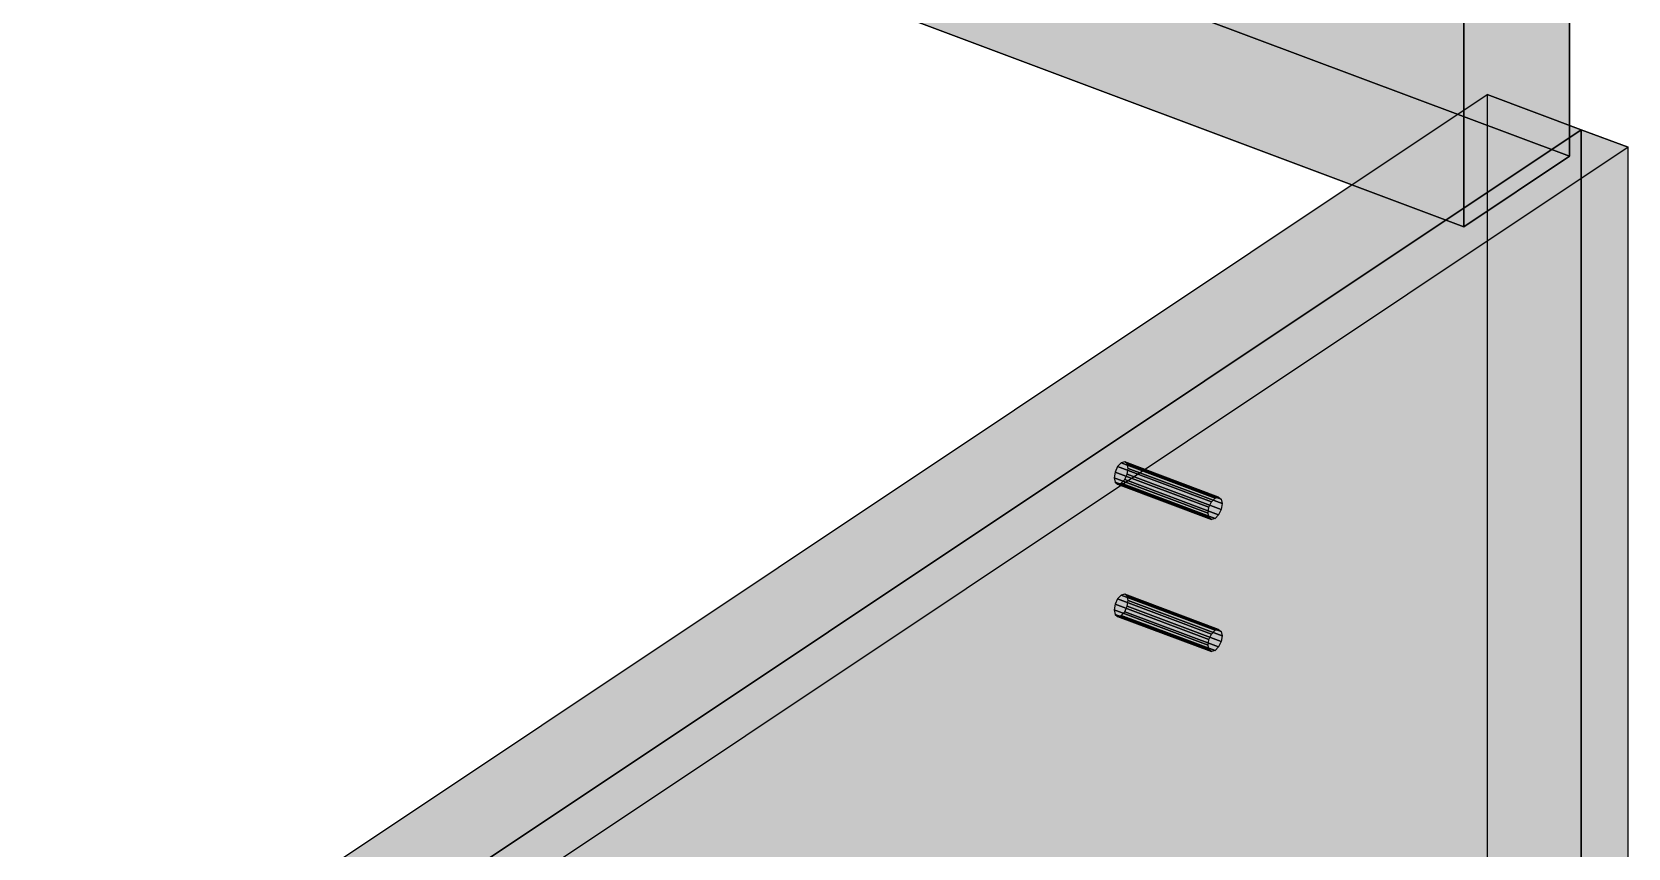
# Model space of a CAD drawing. Header units: millimetres. Extents: x 50 to 612415, y 2 to 4150.
# Drawn here: x 494426.5 to 494779.1, y 2612.2 to 2792.4 of the extents above; entities that cross this region are included whole.
import ezdxf

# ---------------------------------------------------------------- set-up
doc = ezdxf.new("R2010")
doc.units = ezdxf.units.MM
doc.layers.add('HATCH', color=8, linetype='Continuous', lineweight=9)
doc.layers.add('OUTLINE', color=7, linetype='Continuous', lineweight=25)

msp = doc.modelspace()

# ---------------------------------------------------------------- hatches: boundary and pattern name
at = {"layer": 'HATCH', "true_color": 0xc0a47f}
for points in [[(494766.129, 2764.966), (494081.754, 3021.606), (494081.754, 3225.904), (494766.129, 2969.263)], [(494058.423, 3006.052), (494742.798, 2749.412), (494742.798, 2953.709), (494058.423, 3210.35)], [(494747.983, 2778.627), (494747.983, 2574.33), (494768.722, 2566.553), (494768.722, 2770.85)], [(494768.722, 2770.85), (494768.722, 2566.553), (494779.091, 2562.664), (494779.091, 2766.961)]]:
    msp.add_hatch(color=33, dxfattribs=at).paths.add_polyline_path(points)
at = {"layer": 'HATCH', "true_color": 0xccae87}
for points in [[(494742.798, 2749.412), (494058.423, 3006.052), (494081.754, 3021.606)], [(494766.129, 2764.966), (494742.798, 2749.412), (494081.754, 3021.606)], [(494436.903, 2571.241), (494747.983, 2778.627), (494768.722, 2770.85), (494457.642, 2563.464)], [(494457.642, 2563.464), (494768.722, 2770.85), (494779.091, 2766.961), (494468.011, 2559.575)]]:
    msp.add_hatch(color=43, dxfattribs=at).paths.add_polyline_path(points)
at = {"layer": 'HATCH', "true_color": 0xbda27d}
for points in [[(494742.798, 2749.412), (494766.129, 2764.966), (494766.129, 2969.263), (494742.798, 2953.709)], [(494517.784, 2597.704), (494436.903, 2571.241), (494747.983, 2778.627)], [(494518.562, 2597.922), (494517.784, 2597.704), (494747.983, 2778.627)], [(494519.131, 2597.48), (494518.562, 2597.922), (494747.983, 2778.627)], [(494667.102, 2697.25), (494519.131, 2597.48), (494747.983, 2778.627)], [(494667.88, 2697.468), (494667.102, 2697.25), (494747.983, 2778.627)], [(494667.88, 2693.579), (494747.983, 2778.627), (494747.983, 2574.33)], [(494667.88, 2693.579), (494668.449, 2694.78), (494747.983, 2778.627)], [(494668.449, 2697.025), (494667.88, 2697.468), (494747.983, 2778.627)], [(494668.449, 2694.78), (494668.658, 2696.042), (494747.983, 2778.627)], [(494668.658, 2696.042), (494668.449, 2697.025), (494747.983, 2778.627)], [(494499.907, 2442.531), (494457.642, 2563.464), (494768.722, 2770.85)], [(494768.722, 2770.85), (494457.642, 2563.464), (494538.523, 2589.927)], [(494729.837, 2599.561), (494499.907, 2442.531), (494768.722, 2770.85)], [(494768.722, 2770.85), (494538.523, 2589.927), (494539.3, 2590.145)], [(494768.722, 2770.85), (494539.3, 2590.145), (494539.87, 2589.703)], [(494768.722, 2770.85), (494539.87, 2589.703), (494687.841, 2689.473)], [(494768.722, 2770.85), (494687.841, 2689.473), (494688.619, 2689.691)], [(494768.722, 2566.553), (494768.722, 2770.85), (494688.619, 2685.802)], [(494768.722, 2770.85), (494689.188, 2687.003), (494688.619, 2685.802)], [(494768.722, 2770.85), (494688.619, 2689.691), (494689.188, 2689.248)], [(494768.722, 2770.85), (494689.396, 2688.265), (494689.188, 2687.003)], [(494768.722, 2770.85), (494689.188, 2689.248), (494689.396, 2688.265)], [(494730.742, 2599.993), (494729.837, 2599.561), (494768.722, 2770.85)], [(494731.586, 2600.051), (494730.742, 2599.993), (494768.722, 2770.85)], [(494732.311, 2599.732), (494731.586, 2600.051), (494768.722, 2770.85)], [(494732.867, 2599.056), (494732.311, 2599.732), (494768.722, 2770.85)], [(494733.217, 2598.071), (494732.867, 2599.056), (494768.722, 2770.85)], [(494733.217, 2595.456), (494768.722, 2770.85), (494768.722, 2566.553)], [(494733.217, 2595.456), (494733.336, 2596.843), (494768.722, 2770.85)], [(494733.336, 2596.843), (494733.217, 2598.071), (494768.722, 2770.85)], [(494779.091, 2766.961), (494468.011, 2559.575), (494510.277, 2438.643)], [(494779.091, 2766.961), (494510.277, 2438.643), (494740.206, 2595.673)], [(494779.091, 2766.961), (494740.206, 2595.673), (494741.112, 2596.105)], [(494779.091, 2766.961), (494741.112, 2596.105), (494741.956, 2596.163)], [(494779.091, 2766.961), (494741.956, 2596.163), (494742.681, 2595.843)], [(494779.091, 2766.961), (494742.681, 2595.843), (494743.237, 2595.168)], [(494779.091, 2766.961), (494743.237, 2595.168), (494743.586, 2594.183)], [(494779.091, 2562.664), (494779.091, 2766.961), (494743.586, 2591.568)], [(494779.091, 2766.961), (494743.706, 2592.955), (494743.586, 2591.568)], [(494779.091, 2766.961), (494743.586, 2594.183), (494743.706, 2592.955)], [(494667.102, 2697.25), (494666.325, 2696.431), (494519.131, 2597.48)], [(494666.325, 2696.431), (494665.755, 2695.229), (494519.131, 2597.48)], [(494665.755, 2695.229), (494665.547, 2693.968), (494519.131, 2597.48)], [(494517.784, 2593.214), (494665.755, 2692.984), (494666.325, 2692.542)], [(494517.784, 2593.214), (494518.562, 2594.034), (494665.755, 2692.984)], [(494667.102, 2668.065), (494517.784, 2593.214), (494666.325, 2692.542)], [(494518.562, 2594.034), (494519.131, 2595.235), (494665.755, 2692.984)], [(494665.547, 2693.968), (494519.339, 2596.496), (494519.131, 2597.48)], [(494519.131, 2595.235), (494519.339, 2596.496), (494665.755, 2692.984)], [(494519.339, 2596.496), (494665.547, 2693.968), (494665.755, 2692.984)], [(494666.325, 2692.542), (494667.102, 2692.76), (494747.983, 2574.33)], [(494668.658, 2666.856), (494666.325, 2692.542), (494747.983, 2574.33)], [(494668.658, 2666.856), (494668.449, 2667.84), (494666.325, 2692.542)], [(494668.449, 2667.84), (494667.88, 2668.282), (494666.325, 2692.542)], [(494667.88, 2668.282), (494667.102, 2668.065), (494666.325, 2692.542)], [(494667.102, 2692.76), (494667.88, 2693.579), (494747.983, 2574.33)], [(494539.87, 2589.703), (494687.063, 2688.654), (494687.841, 2689.473)], [(494539.87, 2589.703), (494686.494, 2687.452), (494687.063, 2688.654)], [(494539.87, 2589.703), (494686.286, 2686.191), (494686.494, 2687.452)], [(494687.063, 2684.765), (494686.494, 2685.207), (494538.523, 2585.437)], [(494686.494, 2685.207), (494539.3, 2586.257), (494538.523, 2585.437)], [(494687.063, 2684.765), (494538.523, 2585.437), (494687.841, 2660.288)], [(494686.494, 2685.207), (494539.87, 2587.458), (494539.3, 2586.257)], [(494539.87, 2589.703), (494540.078, 2588.719), (494686.286, 2686.191)], [(494686.494, 2685.207), (494540.078, 2588.719), (494539.87, 2587.458)], [(494686.494, 2685.207), (494686.286, 2686.191), (494540.078, 2588.719)], [(494768.722, 2566.553), (494687.841, 2684.983), (494687.063, 2684.765)], [(494768.722, 2566.553), (494687.063, 2684.765), (494689.396, 2659.08)], [(494687.063, 2684.765), (494689.188, 2660.063), (494689.396, 2659.08)], [(494687.063, 2684.765), (494688.619, 2660.505), (494689.188, 2660.063)], [(494687.063, 2684.765), (494687.841, 2660.288), (494688.619, 2660.505)], [(494768.722, 2566.553), (494688.619, 2685.802), (494687.841, 2684.983)], [(494667.102, 2668.065), (494519.339, 2567.311), (494517.784, 2593.214)], [(494667.102, 2668.065), (494666.325, 2667.245), (494519.339, 2567.311)], [(494666.325, 2667.245), (494665.755, 2666.044), (494519.339, 2567.311)], [(494665.755, 2666.044), (494665.547, 2664.783), (494519.339, 2567.311)], [(494668.449, 2665.595), (494668.658, 2666.856), (494747.983, 2574.33)], [(494517.784, 2564.029), (494665.755, 2663.799), (494666.325, 2663.357)], [(494517.784, 2564.029), (494518.562, 2564.848), (494665.755, 2663.799)], [(494710.004, 2607.77), (494517.784, 2564.029), (494667.102, 2663.575)], [(494517.784, 2564.029), (494666.325, 2663.357), (494667.102, 2663.575)], [(494518.562, 2564.848), (494519.131, 2566.05), (494665.755, 2663.799)], [(494519.131, 2566.05), (494519.339, 2567.311), (494665.755, 2663.799)], [(494519.339, 2567.311), (494665.547, 2664.783), (494665.755, 2663.799)], [(494667.102, 2663.575), (494667.88, 2664.394), (494747.983, 2574.33)], [(494712.129, 2606.833), (494667.102, 2663.575), (494747.983, 2574.33)], [(494712.129, 2606.833), (494711.573, 2607.509), (494667.102, 2663.575)], [(494711.573, 2607.509), (494710.848, 2607.828), (494667.102, 2663.575)], [(494710.848, 2607.828), (494710.004, 2607.77), (494667.102, 2663.575)], [(494667.88, 2664.394), (494668.449, 2665.595), (494747.983, 2574.33)], [(494538.523, 2585.437), (494540.078, 2559.534), (494687.841, 2660.288)], [(494540.078, 2559.534), (494687.063, 2659.468), (494687.841, 2660.288)], [(494540.078, 2559.534), (494686.494, 2658.267), (494687.063, 2659.468)], [(494768.722, 2566.553), (494689.396, 2659.08), (494689.188, 2657.818)], [(494687.063, 2655.58), (494686.494, 2656.022), (494538.523, 2556.252)], [(494686.494, 2656.022), (494539.3, 2557.071), (494538.523, 2556.252)], [(494687.841, 2655.798), (494538.523, 2556.252), (494730.742, 2599.993)], [(494687.841, 2655.798), (494687.063, 2655.58), (494538.523, 2556.252)], [(494686.494, 2656.022), (494539.87, 2558.273), (494539.3, 2557.071)], [(494686.494, 2656.022), (494540.078, 2559.534), (494539.87, 2558.273)], [(494540.078, 2559.534), (494686.286, 2657.006), (494686.494, 2658.267)], [(494686.494, 2656.022), (494686.286, 2657.006), (494540.078, 2559.534)], [(494768.722, 2566.553), (494688.619, 2656.617), (494687.841, 2655.798)], [(494768.722, 2566.553), (494687.841, 2655.798), (494732.867, 2599.056)], [(494687.841, 2655.798), (494732.311, 2599.732), (494732.867, 2599.056)], [(494687.841, 2655.798), (494731.586, 2600.051), (494732.311, 2599.732)], [(494687.841, 2655.798), (494730.742, 2599.993), (494731.586, 2600.051)], [(494768.722, 2566.553), (494689.188, 2657.818), (494688.619, 2656.617)]]:
    msp.add_hatch(color=33, dxfattribs=at).paths.add_polyline_path(points)
at = {"layer": 'HATCH', "true_color": 0xc5a883}
for points in [[(494665.755, 2695.229), (494665.547, 2693.968), (494686.286, 2686.191), (494686.494, 2687.452)], [(494668.449, 2694.78), (494668.658, 2696.042), (494689.396, 2688.265), (494689.188, 2687.003)], [(494665.755, 2666.044), (494665.547, 2664.783), (494686.286, 2657.006), (494686.494, 2658.267)], [(494668.449, 2665.595), (494668.658, 2666.856), (494689.396, 2659.08), (494689.188, 2657.818)]]:
    msp.add_hatch(color=43, dxfattribs=at).paths.add_polyline_path(points)
at = {"layer": 'HATCH', "true_color": 0xccaf87}
for points in [[(494666.325, 2696.431), (494665.755, 2695.229), (494686.494, 2687.452), (494687.063, 2688.654)], [(494667.88, 2693.579), (494668.449, 2694.78), (494689.188, 2687.003), (494688.619, 2685.802)], [(494666.325, 2667.245), (494665.755, 2666.044), (494686.494, 2658.267), (494687.063, 2659.468)], [(494667.88, 2664.394), (494668.449, 2665.595), (494689.188, 2657.818), (494688.619, 2656.617)]]:
    msp.add_hatch(color=43, dxfattribs=at).paths.add_polyline_path(points)
at = {"layer": 'HATCH', "true_color": 0xceb088}
for points in [[(494667.102, 2697.25), (494666.325, 2696.431), (494687.063, 2688.654), (494687.841, 2689.473)], [(494667.102, 2692.76), (494667.88, 2693.579), (494688.619, 2685.802), (494687.841, 2684.983)], [(494667.102, 2668.065), (494666.325, 2667.245), (494687.063, 2659.468), (494687.841, 2660.288)], [(494667.102, 2663.575), (494667.88, 2664.394), (494688.619, 2656.617), (494687.841, 2655.798)]]:
    msp.add_hatch(color=43, dxfattribs=at).paths.add_polyline_path(points)
at = {"layer": 'HATCH', "true_color": 0xc8ab85}
for points in [[(494667.88, 2697.468), (494667.102, 2697.25), (494687.841, 2689.473), (494688.619, 2689.691)], [(494666.325, 2692.542), (494667.102, 2692.76), (494687.841, 2684.983), (494687.063, 2684.765)], [(494667.88, 2668.282), (494667.102, 2668.065), (494687.841, 2660.288), (494688.619, 2660.505)], [(494666.325, 2663.357), (494667.102, 2663.575), (494687.841, 2655.798), (494687.063, 2655.58)]]:
    msp.add_hatch(color=43, dxfattribs=at).paths.add_polyline_path(points)
at = {"layer": 'HATCH', "true_color": 0xbea27e}
for points in [[(494668.449, 2697.025), (494667.88, 2697.468), (494688.619, 2689.691), (494689.188, 2689.248)], [(494665.755, 2692.984), (494666.325, 2692.542), (494687.063, 2684.765), (494686.494, 2685.207)], [(494668.449, 2667.84), (494667.88, 2668.282), (494688.619, 2660.505), (494689.188, 2660.063)], [(494665.755, 2663.799), (494666.325, 2663.357), (494687.063, 2655.58), (494686.494, 2656.022)]]:
    msp.add_hatch(color=33, dxfattribs=at).paths.add_polyline_path(points)
at = {"layer": 'HATCH', "true_color": 0xba9f7b}
for points in [[(494668.658, 2696.042), (494668.449, 2697.025), (494689.188, 2689.248), (494689.396, 2688.265)], [(494665.547, 2693.968), (494665.755, 2692.984), (494686.494, 2685.207), (494686.286, 2686.191)], [(494668.658, 2666.856), (494668.449, 2667.84), (494689.188, 2660.063), (494689.396, 2659.08)], [(494665.547, 2664.783), (494665.755, 2663.799), (494686.494, 2656.022), (494686.286, 2657.006)]]:
    msp.add_hatch(color=33, dxfattribs=at).paths.add_polyline_path(points)

# ---------------------------------------------------------------- linework, layer by layer
at = {"layer": 'OUTLINE', "color": 139, "true_color": 0x42544a}
for p, q in [((494766.129, 2764.966), (494081.754, 3021.606)), ((494081.754, 3021.606), (494766.129, 2764.966)), ((494742.798, 2749.412), (494058.423, 3006.052)), ((494058.423, 3006.052), (494742.798, 2749.412)), ((494766.129, 2969.263), (494766.129, 2764.966)), ((494766.129, 2764.966), (494766.129, 2969.263)), ((494742.798, 2749.412), (494742.798, 2953.709)), ((494742.798, 2953.709), (494742.798, 2749.412)), ((494436.903, 2571.241), (494747.983, 2778.627)), ((494436.903, 2571.241), (494747.983, 2778.627)), ((494747.983, 2778.627), (494747.983, 2574.33)), ((494768.722, 2770.85), (494747.983, 2778.627)), ((494747.983, 2778.627), (494747.983, 2574.33)), ((494747.983, 2778.627), (494768.722, 2770.85)), ((494768.722, 2770.85), (494457.642, 2563.464)), ((494457.642, 2563.464), (494768.722, 2770.85)), ((494457.642, 2563.464), (494768.722, 2770.85)), ((494768.722, 2770.85), (494457.642, 2563.464)), ((494768.722, 2566.553), (494768.722, 2770.85)), ((494768.722, 2770.85), (494768.722, 2566.553)), ((494779.091, 2766.961), (494768.722, 2770.85)), ((494768.722, 2770.85), (494768.722, 2566.553)), ((494768.722, 2566.553), (494768.722, 2770.85)), ((494768.722, 2770.85), (494779.091, 2766.961)), ((494779.091, 2766.961), (494468.011, 2559.575)), ((494779.091, 2766.961), (494468.011, 2559.575)), ((494766.129, 2764.966), (494742.798, 2749.412)), ((494742.798, 2749.412), (494766.129, 2764.966)), ((494779.091, 2562.664), (494779.091, 2766.961)), ((494779.091, 2562.664), (494779.091, 2766.961)), ((494665.755, 2695.229), (494665.547, 2693.968)), ((494665.755, 2695.229), (494665.547, 2693.968)), ((494666.325, 2696.431), (494665.755, 2695.229)), ((494666.325, 2696.431), (494665.755, 2695.229)), ((494686.494, 2687.452), (494665.755, 2695.229)), ((494665.755, 2695.229), (494686.494, 2687.452)), ((494667.102, 2697.25), (494666.325, 2696.431)), ((494667.102, 2697.25), (494666.325, 2696.431)), ((494666.325, 2696.431), (494687.063, 2688.654)), ((494687.063, 2688.654), (494666.325, 2696.431)), ((494667.88, 2697.468), (494667.102, 2697.25)), ((494667.88, 2697.468), (494667.102, 2697.25)), ((494667.102, 2697.25), (494687.841, 2689.473)), ((494687.841, 2689.473), (494667.102, 2697.25)), ((494668.449, 2697.025), (494667.88, 2697.468)), ((494668.449, 2697.025), (494667.88, 2697.468)), ((494667.88, 2697.468), (494688.619, 2689.691)), ((494688.619, 2689.691), (494667.88, 2697.468)), ((494667.88, 2693.579), (494668.449, 2694.78)), ((494667.88, 2693.579), (494668.449, 2694.78)), ((494668.658, 2696.042), (494668.449, 2697.025)), ((494668.658, 2696.042), (494668.449, 2697.025)), ((494668.449, 2697.025), (494689.188, 2689.248)), ((494689.188, 2689.248), (494668.449, 2697.025)), ((494668.449, 2694.78), (494668.658, 2696.042)), ((494668.449, 2694.78), (494668.658, 2696.042)), ((494668.449, 2694.78), (494689.188, 2687.003)), ((494689.188, 2687.003), (494668.449, 2694.78)), ((494668.658, 2696.042), (494689.396, 2688.265)), ((494689.396, 2688.265), (494668.658, 2696.042)), ((494665.547, 2693.968), (494665.755, 2692.984)), ((494686.286, 2686.191), (494665.547, 2693.968)), ((494665.547, 2693.968), (494686.286, 2686.191)), ((494665.547, 2693.968), (494665.755, 2692.984)), ((494665.755, 2692.984), (494666.325, 2692.542)), ((494686.494, 2685.207), (494665.755, 2692.984)), ((494665.755, 2692.984), (494686.494, 2685.207)), ((494665.755, 2692.984), (494666.325, 2692.542)), ((494666.325, 2692.542), (494667.102, 2692.76)), ((494666.325, 2692.542), (494667.102, 2692.76)), ((494687.063, 2684.765), (494666.325, 2692.542)), ((494666.325, 2692.542), (494687.063, 2684.765)), ((494667.102, 2692.76), (494667.88, 2693.579)), ((494667.102, 2692.76), (494667.88, 2693.579)), ((494687.841, 2684.983), (494667.102, 2692.76)), ((494667.102, 2692.76), (494687.841, 2684.983)), ((494688.619, 2685.802), (494667.88, 2693.579)), ((494667.88, 2693.579), (494688.619, 2685.802)), ((494686.286, 2686.191), (494686.494, 2687.452)), ((494686.286, 2686.191), (494686.494, 2687.452)), ((494686.494, 2687.452), (494687.063, 2688.654)), ((494686.494, 2687.452), (494687.063, 2688.654)), ((494687.063, 2688.654), (494687.841, 2689.473)), ((494687.063, 2688.654), (494687.841, 2689.473)), ((494687.841, 2689.473), (494688.619, 2689.691)), ((494687.841, 2689.473), (494688.619, 2689.691)), ((494688.619, 2689.691), (494689.188, 2689.248)), ((494688.619, 2689.691), (494689.188, 2689.248)), ((494689.188, 2689.248), (494689.396, 2688.265)), ((494689.188, 2689.248), (494689.396, 2688.265)), ((494689.396, 2688.265), (494689.188, 2687.003)), ((494689.396, 2688.265), (494689.188, 2687.003)), ((494686.494, 2685.207), (494686.286, 2686.191)), ((494686.494, 2685.207), (494686.286, 2686.191)), ((494687.063, 2684.765), (494686.494, 2685.207)), ((494687.063, 2684.765), (494686.494, 2685.207)), ((494687.841, 2684.983), (494687.063, 2684.765)), ((494687.841, 2684.983), (494687.063, 2684.765)), ((494688.619, 2685.802), (494687.841, 2684.983)), ((494688.619, 2685.802), (494687.841, 2684.983)), ((494689.188, 2687.003), (494688.619, 2685.802)), ((494689.188, 2687.003), (494688.619, 2685.802)), ((494665.755, 2666.044), (494665.547, 2664.783)), ((494665.755, 2666.044), (494665.547, 2664.783)), ((494666.325, 2667.245), (494665.755, 2666.044)), ((494666.325, 2667.245), (494665.755, 2666.044)), ((494686.494, 2658.267), (494665.755, 2666.044)), ((494665.755, 2666.044), (494686.494, 2658.267)), ((494667.102, 2668.065), (494666.325, 2667.245)), ((494667.102, 2668.065), (494666.325, 2667.245)), ((494666.325, 2667.245), (494687.063, 2659.468)), ((494687.063, 2659.468), (494666.325, 2667.245)), ((494667.88, 2668.282), (494667.102, 2668.065)), ((494667.88, 2668.282), (494667.102, 2668.065)), ((494667.102, 2668.065), (494687.841, 2660.288)), ((494687.841, 2660.288), (494667.102, 2668.065)), ((494668.449, 2667.84), (494667.88, 2668.282)), ((494668.449, 2667.84), (494667.88, 2668.282)), ((494667.88, 2668.282), (494688.619, 2660.505)), ((494688.619, 2660.505), (494667.88, 2668.282)), ((494668.658, 2666.856), (494668.449, 2667.84)), ((494668.658, 2666.856), (494668.449, 2667.84)), ((494668.449, 2667.84), (494689.188, 2660.063)), ((494689.188, 2660.063), (494668.449, 2667.84)), ((494668.449, 2665.595), (494668.658, 2666.856)), ((494668.449, 2665.595), (494668.658, 2666.856)), ((494668.658, 2666.856), (494689.396, 2659.08)), ((494689.396, 2659.08), (494668.658, 2666.856)), ((494665.547, 2664.783), (494665.755, 2663.799)), ((494686.286, 2657.006), (494665.547, 2664.783)), ((494665.547, 2664.783), (494686.286, 2657.006)), ((494665.547, 2664.783), (494665.755, 2663.799)), ((494665.755, 2663.799), (494666.325, 2663.357)), ((494686.494, 2656.022), (494665.755, 2663.799)), ((494665.755, 2663.799), (494686.494, 2656.022)), ((494665.755, 2663.799), (494666.325, 2663.357)), ((494666.325, 2663.357), (494667.102, 2663.575)), ((494666.325, 2663.357), (494667.102, 2663.575)), ((494687.063, 2655.58), (494666.325, 2663.357)), ((494666.325, 2663.357), (494687.063, 2655.58)), ((494667.102, 2663.575), (494667.88, 2664.394)), ((494667.102, 2663.575), (494667.88, 2664.394)), ((494687.841, 2655.798), (494667.102, 2663.575)), ((494667.102, 2663.575), (494687.841, 2655.798)), ((494667.88, 2664.394), (494668.449, 2665.595)), ((494667.88, 2664.394), (494668.449, 2665.595)), ((494688.619, 2656.617), (494667.88, 2664.394)), ((494667.88, 2664.394), (494688.619, 2656.617)), ((494668.449, 2665.595), (494689.188, 2657.818)), ((494689.188, 2657.818), (494668.449, 2665.595)), ((494686.494, 2658.267), (494687.063, 2659.468)), ((494686.494, 2658.267), (494687.063, 2659.468)), ((494687.063, 2659.468), (494687.841, 2660.288)), ((494687.063, 2659.468), (494687.841, 2660.288)), ((494687.841, 2660.288), (494688.619, 2660.505)), ((494687.841, 2660.288), (494688.619, 2660.505)), ((494688.619, 2660.505), (494689.188, 2660.063)), ((494688.619, 2660.505), (494689.188, 2660.063)), ((494689.188, 2660.063), (494689.396, 2659.08)), ((494689.188, 2660.063), (494689.396, 2659.08)), ((494689.396, 2659.08), (494689.188, 2657.818)), ((494689.396, 2659.08), (494689.188, 2657.818)), ((494686.286, 2657.006), (494686.494, 2658.267)), ((494686.286, 2657.006), (494686.494, 2658.267)), ((494686.494, 2656.022), (494686.286, 2657.006)), ((494686.494, 2656.022), (494686.286, 2657.006)), ((494687.063, 2655.58), (494686.494, 2656.022)), ((494687.063, 2655.58), (494686.494, 2656.022)), ((494687.841, 2655.798), (494687.063, 2655.58)), ((494687.841, 2655.798), (494687.063, 2655.58)), ((494688.619, 2656.617), (494687.841, 2655.798)), ((494688.619, 2656.617), (494687.841, 2655.798)), ((494689.188, 2657.818), (494688.619, 2656.617)), ((494689.188, 2657.818), (494688.619, 2656.617))]:
    msp.add_line(p, q, dxfattribs=at)

doc.saveas('drawing.dxf')
